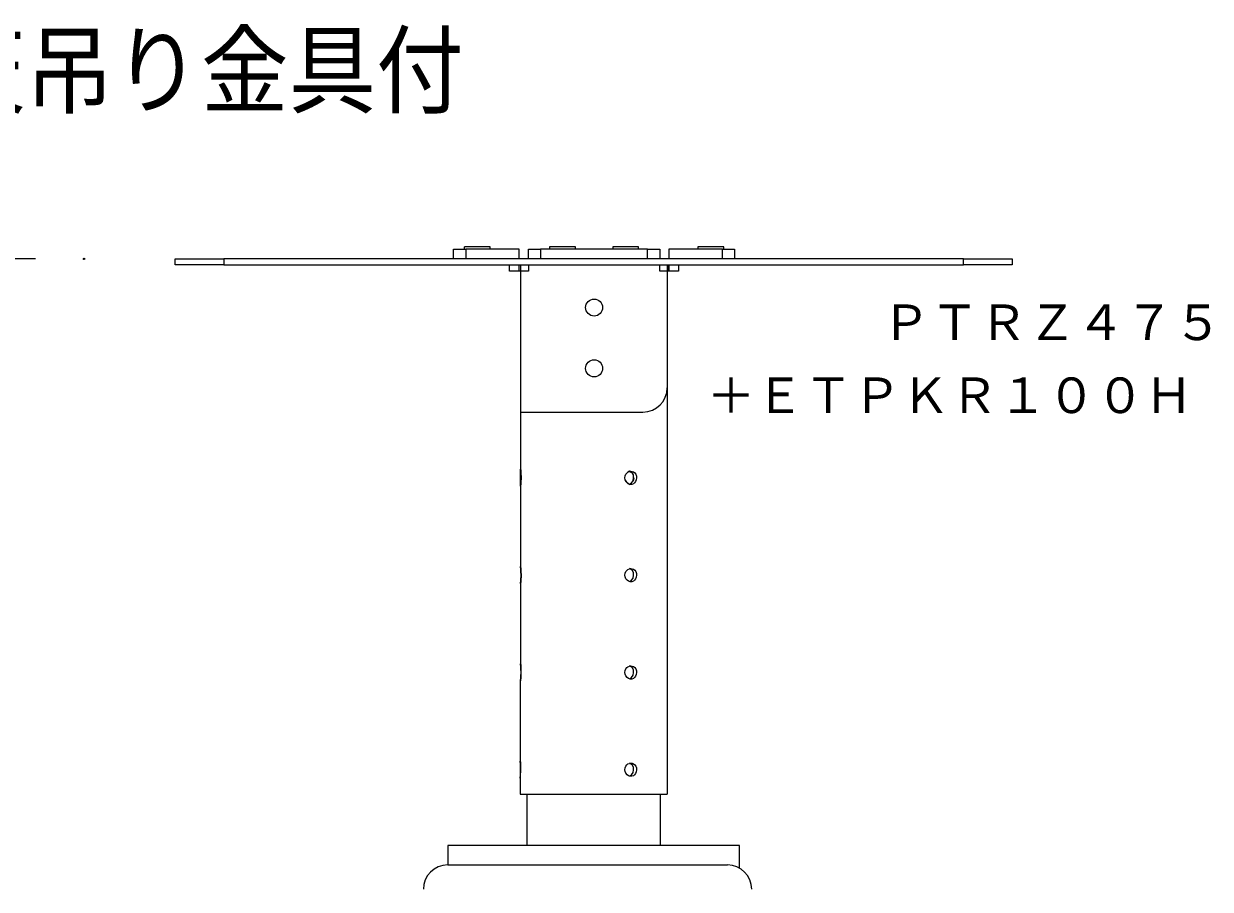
# Model space of a CAD drawing. Units: millimetres, scale not verified. Extents: x -63 to 62, y -57 to 57.
# Drawn here: x 11.19 to 59.97, y 21.17 to 56.75 of the extents above; entities that cross this region are included whole.
import ezdxf
from ezdxf.enums import TextEntityAlignment as Align

# ---------------------------------------------------------------- set-up
doc = ezdxf.new("R2010")
doc.units = ezdxf.units.MM
doc.header["$LTSCALE"] = 0.125
doc.header["$PDMODE"] = 32
doc.header["$PDSIZE"] = 0.0625
for name, color, linetype in [('0-0_0', 7, 'Continuous'), ('0-1_DEFPOINTS', 7, 'Continuous'), ('0-3_MOJI1', 7, 'Continuous'), ('0-5_SUNPO', 7, 'Continuous'), ('0-6_TOUROKU', 7, 'Continuous')]:
    doc.layers.add(name, color=color, linetype=linetype)
doc.layers.add('0-4_GAIKEI', color=7, linetype='Continuous', lineweight=18)
doc.styles.add('ＭＳ ゴシック', font='')
doc.styles.get('ＭＳ ゴシック').set_extended_font_data('MS Gothic')

# ---------------------------------------------------------------- blocks, each defined once
blk = doc.blocks.new('_OPEN30')
at = {"layer": '0-0_0'}
blk.add_line((0, 0), (-1, 0), dxfattribs=at)
blk.add_lwpolyline([(-1, 0.26795), (0, 0), (-1, -0.26795)], dxfattribs=at)
blk = doc.blocks.new('D8')
at = {"layer": '0-1_DEFPOINTS'}
for p in [(13.367, 49.4806), (5.367, 9.3273), (13.367, 9.3273)]:
    blk.add_point(p, dxfattribs=at)
at = {"layer": '0-5_SUNPO'}
for p, q in [((11.367, 49.4806), (3.367, 49.4806)), ((5.367, 47.4806), (5.367, 11.3273)), ((11.367, 9.3273), (3.367, 9.3273))]:
    blk.add_line(p, q, dxfattribs=at)
at = {"layer": '0-5_SUNPO', "xscale": 2, "yscale": 2}
for p, rotation in [((5.367, 49.4806), 90), ((5.367, 9.3273), 270)]:
    blk.add_blockref('_OPEN30', p, dxfattribs=dict(at, rotation=rotation))
at = {"layer": '0-5_SUNPO', "style": 'ＭＳ ゴシック'}
blk.add_text('402.5～482.5', height=1.833, rotation=90, dxfattribs=at).set_placement((4.867, 21.9039), align=Align.BOTTOM_LEFT)

msp = doc.modelspace()

# ---------------------------------------------------------------- linework, layer by layer
at = {"layer": '0-4_GAIKEI', "color": 1}
for p, q in [((28.8637, 47.483), (29.3637, 47.483)), ((28.8637, 47.083), (28.8637, 47.483)), ((29.3087, 47.483), (29.3087, 47.583)), ((30.3687, 47.583), (29.3087, 47.583)), ((29.3637, 47.483), (29.3637, 47.083)), ((31.5637, 47.483), (29.3637, 47.483)), ((30.3687, 47.483), (30.3687, 47.583)), ((31.5637, 47.083), (31.5637, 47.483)), ((31.9387, 47.083), (31.9387, 47.483)), ((31.9387, 47.483), (32.4387, 47.483)), ((32.4387, 47.483), (32.4387, 47.083)), ((36.8387, 47.483), (32.4387, 47.483)), ((32.8087, 47.583), (32.8087, 47.583)), ((32.8087, 47.583), (32.8087, 47.583)), ((32.8087, 47.583), (32.8087, 47.483)), ((33.8687, 47.483), (33.8687, 47.583)), ((35.4087, 47.583), (35.4087, 47.483)), ((36.4687, 47.483), (36.4687, 47.583)), ((36.8387, 47.083), (36.8387, 47.483)), ((36.8387, 47.483), (37.3387, 47.483)), ((37.3387, 47.483), (37.3387, 47.083)), ((39.9137, 47.483), (37.7137, 47.483)), ((37.7137, 47.483), (37.7137, 47.083)), ((38.9087, 47.583), (38.9087, 47.483)), ((39.9687, 47.583), (38.9087, 47.583)), ((39.9137, 47.083), (39.9137, 47.483)), ((39.9137, 47.483), (40.4137, 47.483)), ((39.9687, 47.483), (39.9687, 47.583)), ((40.4137, 47.483), (40.4137, 47.083)), ((17.42, 47.083), (19.42, 47.083)), ((19.42, 47.083), (19.42, 46.833)), ((49.82, 47.083), (19.42, 47.083)), ((19.42, 46.833), (49.82, 46.833)), ((31.1637, 46.583), (31.1637, 46.833)), ((31.5637, 46.583), (31.5637, 46.833)), ((31.6137, 46.833), (31.6137, 38.433)), ((31.6137, 46.833), (31.6137, 46.583)), ((31.9387, 46.833), (31.9387, 46.583)), ((37.3387, 46.583), (37.3387, 46.833)), ((37.645, 46.833), (37.645, 25.083)), ((37.6637, 46.833), (37.6637, 46.583)), ((37.7137, 46.833), (37.7137, 46.583)), ((38.1137, 46.833), (38.1137, 46.583)), ((49.82, 46.833), (49.82, 47.083)), ((49.82, 47.083), (51.82, 47.083)), ((51.82, 46.833), (49.82, 46.833)), ((51.82, 47.083), (51.82, 46.833)), ((31.9387, 46.583), (31.1637, 46.583)), ((38.1137, 46.583), (37.3387, 46.583)), ((31.595, 40.783), (36.645, 40.783)), ((31.6168, 38.4043), (31.6137, 38.433)), ((31.6137, 38.433), (31.6145, 38.4296)), ((31.6168, 38.4043), (31.6137, 38.433)), ((31.6137, 38.433), (31.6209, 38.4067)), ((31.6137, 37.7331), (31.6137, 38.433)), ((31.6145, 38.4296), (31.616, 38.4182)), ((31.616, 38.4182), (31.6181, 38.3993)), ((31.6238, 38.3273), (31.6168, 38.4043)), ((31.6238, 38.3273), (31.6168, 38.4043)), ((31.6181, 38.3993), (31.6206, 38.3738)), ((31.6206, 38.3738), (31.6233, 38.3422)), ((31.6209, 38.4067), (31.6244, 38.3079)), ((31.6233, 38.3422), (31.6261, 38.3053)), ((31.6249, 38.1653), (31.6234, 38.0077)), ((31.6308, 38.2156), (31.6238, 38.3273)), ((31.6308, 38.2156), (31.6238, 38.3273)), ((31.6244, 38.3079), (31.6249, 38.1653)), ((31.6261, 38.3053), (31.6287, 38.2637)), ((31.6287, 38.2637), (31.631, 38.2181)), ((31.6307, 37.9478), (31.634, 38.083)), ((31.6307, 37.9478), (31.634, 38.083)), ((31.634, 38.083), (31.6308, 38.2156)), ((31.634, 38.083), (31.6308, 38.2156)), ((31.631, 38.2181), (31.6327, 38.1691)), ((31.6327, 38.1691), (31.6338, 38.1176)), ((31.6339, 38.0641), (31.6331, 38.0107)), ((31.6338, 38.1176), (31.6339, 38.0641)), ((35.9068, 38.083), (35.9162, 38.161)), ((35.9172, 38.0062), (35.9068, 38.083)), ((35.9162, 38.161), (35.9421, 38.2266)), ((35.9421, 38.2266), (35.9814, 38.2791)), ((36.0182, 38.3125), (35.957, 38.2485)), ((35.9814, 38.2791), (36.0306, 38.318)), ((36.0933, 38.3499), (36.0182, 38.3125)), ((36.0306, 38.318), (36.0865, 38.3425)), ((36.0865, 38.3425), (36.1457, 38.3521)), ((36.1967, 38.2883), (36.0933, 38.3499)), ((36.0933, 38.3499), (36.1555, 38.3198)), ((36.1457, 38.3521), (36.2049, 38.3461)), ((36.1555, 38.3198), (36.2058, 38.2717)), ((36.2519, 38.1909), (36.1967, 38.2883)), ((36.2049, 38.3461), (36.2608, 38.3239)), ((36.2058, 38.2717), (36.2422, 38.2097)), ((36.2383, 37.9634), (36.2641, 38.0764)), ((36.2641, 38.0764), (36.2519, 38.1909)), ((36.2676, 38.083), (36.2568, 37.9994)), ((36.2608, 38.3239), (36.3101, 38.2849)), ((36.3101, 38.2849), (36.3494, 38.2283)), ((36.3494, 38.2283), (36.3755, 38.1536)), ((36.3829, 38.0758), (36.3721, 38.0011)), ((36.3755, 38.1536), (36.3829, 38.0758)), ((31.617, 37.7628), (31.6137, 37.7331)), ((31.6137, 37.733), (31.6165, 37.7607)), ((31.6137, 37.733), (31.6165, 37.7607)), ((31.6144, 37.7366), (31.6137, 37.7331)), ((31.6137, 37.7331), (31.6137, 34.433)), ((31.616, 37.7487), (31.6144, 37.7366)), ((31.6182, 37.7687), (31.616, 37.7487)), ((31.6165, 37.7607), (31.6236, 37.8363)), ((31.6165, 37.7607), (31.6235, 37.8363)), ((31.6205, 37.8639), (31.617, 37.7628)), ((31.6208, 37.7958), (31.6182, 37.7687)), ((31.6234, 38.0077), (31.6205, 37.8639)), ((31.6237, 37.8293), (31.6208, 37.7958)), ((31.6235, 37.8363), (31.6307, 37.9478)), ((31.6236, 37.8363), (31.6307, 37.9478)), ((31.6265, 37.8683), (31.6237, 37.8293)), ((31.6292, 37.912), (31.6265, 37.8683)), ((31.6315, 37.9597), (31.6292, 37.912)), ((31.6331, 38.0107), (31.6315, 37.9597)), ((35.9466, 37.9363), (35.9172, 38.0062)), ((35.9208, 37.9922), (35.9636, 37.9084)), ((35.9916, 37.8776), (35.9466, 37.9363)), ((35.9636, 37.9084), (36.028, 37.8467)), ((36.0492, 37.8343), (35.9916, 37.8776)), ((36.028, 37.8467), (36.1066, 37.8128)), ((36.1161, 37.8109), (36.0492, 37.8343)), ((36.0933, 37.8162), (36.1797, 37.8704)), ((36.1892, 37.8116), (36.1161, 37.8109)), ((36.1797, 37.8704), (36.2383, 37.9634)), ((36.2518, 37.8348), (36.1892, 37.8116)), ((36.2568, 37.9994), (36.2261, 37.9242)), ((36.3046, 37.8767), (36.2518, 37.8348)), ((36.3453, 37.9334), (36.3046, 37.8767)), ((36.3721, 38.0011), (36.3453, 37.9334)), ((31.6169, 34.4043), (31.6137, 34.433)), ((31.6137, 34.433), (31.6155, 34.4283)), ((31.6155, 34.4283), (31.618, 34.4107)), ((31.6238, 34.3273), (31.6169, 34.4043)), ((31.618, 34.4107), (31.6208, 34.3819)), ((31.6208, 34.3819), (31.6238, 34.3433)), ((31.6238, 34.3433), (31.6268, 34.2966)), ((31.6308, 34.2156), (31.6238, 34.3273)), ((31.6268, 34.2966), (31.6295, 34.2433)), ((31.6295, 34.2433), (31.6316, 34.1849)), ((31.634, 34.083), (31.6308, 34.2156)), ((31.6316, 34.1849), (31.633, 34.1231)), ((35.9068, 34.083), (35.9162, 34.161)), ((35.9162, 34.161), (35.9421, 34.2266)), ((35.9421, 34.2266), (35.9814, 34.2791)), ((35.9814, 34.2791), (36.0306, 34.318)), ((36.0306, 34.318), (36.0865, 34.3425)), ((36.0865, 34.3425), (36.1457, 34.3521)), ((36.1967, 34.2883), (36.0933, 34.3499)), ((36.1457, 34.3521), (36.2049, 34.3461)), ((36.2519, 34.1909), (36.1967, 34.2883)), ((36.2049, 34.3461), (36.2608, 34.3239)), ((36.2641, 34.0764), (36.2519, 34.1909)), ((36.2608, 34.3239), (36.3101, 34.2849)), ((36.3101, 34.2849), (36.3494, 34.2283)), ((36.3494, 34.2283), (36.3755, 34.1536)), ((36.3755, 34.1536), (36.3829, 34.0757)), ((31.6137, 33.7331), (31.6137, 30.433)), ((31.614, 33.7337), (31.6153, 33.7476)), ((31.6145, 33.7352), (31.614, 33.7337)), ((31.6164, 33.7509), (31.6145, 33.7352)), ((31.6153, 33.7476), (31.6183, 33.7763)), ((31.6194, 33.7796), (31.6164, 33.7509)), ((31.6183, 33.7763), (31.6222, 33.8192)), ((31.623, 33.8202), (31.6194, 33.7796)), ((31.6222, 33.8192), (31.6264, 33.8738)), ((31.6267, 33.8715), (31.623, 33.8202)), ((31.6264, 33.8738), (31.6302, 33.9377)), ((31.6302, 33.9324), (31.6267, 33.8715)), ((31.6302, 33.9377), (31.6329, 34.0083)), ((31.6325, 33.9953), (31.6302, 33.9324)), ((31.6334, 34.0594), (31.6325, 33.9953)), ((31.6329, 34.0083), (31.634, 34.083)), ((31.633, 34.1231), (31.6334, 34.0594)), ((35.9172, 34.0062), (35.9068, 34.083)), ((35.9466, 33.9363), (35.9172, 34.0062)), ((35.9916, 33.8776), (35.9466, 33.9363)), ((36.0492, 33.8343), (35.9916, 33.8776)), ((36.1161, 33.8109), (36.0492, 33.8343)), ((36.0933, 33.8162), (36.1797, 33.8704)), ((36.1892, 33.8116), (36.1161, 33.8109)), ((36.1797, 33.8704), (36.2383, 33.9634)), ((36.2518, 33.8348), (36.1892, 33.8116)), ((36.2383, 33.9634), (36.2641, 34.0764)), ((36.3046, 33.8767), (36.2518, 33.8348)), ((36.3453, 33.9334), (36.3046, 33.8767)), ((36.3721, 34.0011), (36.3453, 33.9334)), ((36.3829, 34.0757), (36.3721, 34.0011)), ((31.6169, 30.4043), (31.6137, 30.433)), ((31.6137, 30.433), (31.6242, 30.4026)), ((31.6239, 30.3273), (31.6169, 30.4043)), ((31.6308, 30.2156), (31.6239, 30.3273)), ((31.6242, 30.4026), (31.6292, 30.3034)), ((31.6292, 30.3034), (31.63, 30.1627)), ((35.9421, 30.2266), (35.9814, 30.2791)), ((35.9814, 30.2791), (36.0306, 30.318)), ((36.0306, 30.318), (36.0865, 30.3425)), ((36.0865, 30.3425), (36.1457, 30.3521)), ((36.1967, 30.2883), (36.0933, 30.3499)), ((36.1457, 30.3521), (36.2049, 30.3461)), ((36.2519, 30.1909), (36.1967, 30.2883)), ((36.2049, 30.3461), (36.2608, 30.3239)), ((36.2608, 30.3239), (36.3101, 30.2848)), ((36.3101, 30.2848), (36.3494, 30.2283)), ((31.6183, 29.7658), (31.6137, 29.733)), ((31.6137, 29.733), (31.6169, 29.7608)), ((31.6169, 29.7608), (31.6239, 29.8364)), ((31.6234, 29.8666), (31.6183, 29.7658)), ((31.6277, 30.008), (31.6234, 29.8666)), ((31.6239, 29.8364), (31.6308, 29.9477)), ((31.63, 30.1627), (31.6277, 30.008)), ((31.634, 30.083), (31.6308, 30.2156)), ((31.6308, 29.9477), (31.634, 30.083)), ((35.9068, 30.083), (35.9162, 30.161)), ((35.9172, 30.0062), (35.9068, 30.083)), ((35.9162, 30.161), (35.9421, 30.2266)), ((35.9466, 29.9363), (35.9172, 30.0062)), ((35.9916, 29.8776), (35.9466, 29.9363)), ((36.0492, 29.8343), (35.9916, 29.8776)), ((36.1161, 29.8109), (36.0492, 29.8343)), ((36.0933, 29.8162), (36.1797, 29.8704)), ((36.1892, 29.8116), (36.1161, 29.8109)), ((36.1797, 29.8704), (36.2383, 29.9634)), ((36.2518, 29.8348), (36.1892, 29.8116)), ((36.2383, 29.9634), (36.2641, 30.0764)), ((36.3046, 29.8767), (36.2518, 29.8348)), ((36.2641, 30.0764), (36.2519, 30.1909)), ((36.3453, 29.9334), (36.3046, 29.8767)), ((36.3721, 30.0011), (36.3453, 29.9334)), ((36.3494, 30.2283), (36.3755, 30.1536)), ((36.3829, 30.0757), (36.3721, 30.0011)), ((36.3755, 30.1536), (36.3829, 30.0757)), ((31.595, 29.733), (31.595, 26.433)), ((31.595, 26.433), (31.6072, 26.3983)), ((31.5983, 26.4043), (31.5951, 26.433)), ((31.6052, 26.3273), (31.5983, 26.4043)), ((31.6072, 26.3983), (31.6124, 26.2986)), ((36.0865, 26.3425), (36.1457, 26.3521)), ((36.1967, 26.2883), (36.0933, 26.3499)), ((36.1457, 26.3521), (36.2049, 26.3461)), ((36.2049, 26.3461), (36.2608, 26.3239)), ((31.6035, 25.869), (31.5983, 25.7687)), ((31.6088, 26.0081), (31.6035, 25.869)), ((31.6122, 26.2156), (31.6052, 26.3273)), ((31.6052, 25.8364), (31.6122, 25.9477)), ((31.6123, 26.1599), (31.6088, 26.0081)), ((31.6153, 26.083), (31.6122, 26.2156)), ((31.6122, 25.9477), (31.6153, 26.083)), ((31.6124, 26.2986), (31.6123, 26.1599)), ((35.9068, 26.083), (35.9162, 26.161)), ((35.9172, 26.0062), (35.9068, 26.083)), ((35.9162, 26.161), (35.9421, 26.2266)), ((35.9466, 25.9363), (35.9172, 26.0062)), ((35.9421, 26.2266), (35.9814, 26.2791)), ((35.9916, 25.8776), (35.9466, 25.9363)), ((35.9814, 26.2791), (36.0306, 26.318)), ((36.0492, 25.8343), (35.9916, 25.8776)), ((36.0306, 26.318), (36.0865, 26.3425)), ((36.0933, 25.8162), (36.1797, 25.8704)), ((36.1797, 25.8704), (36.2383, 25.9634)), ((36.2519, 26.1909), (36.1967, 26.2883)), ((36.2383, 25.9634), (36.2641, 26.0764)), ((36.3046, 25.8767), (36.2518, 25.8348)), ((36.2641, 26.0764), (36.2519, 26.1909)), ((36.2608, 26.3239), (36.3101, 26.2848)), ((36.3453, 25.9334), (36.3046, 25.8767)), ((36.3101, 26.2848), (36.3494, 26.2283)), ((36.3721, 26.0011), (36.3453, 25.9334)), ((36.3494, 26.2283), (36.3755, 26.1536)), ((36.3829, 26.0757), (36.3721, 26.0011)), ((36.3755, 26.1536), (36.3829, 26.0757)), ((31.5983, 25.7687), (31.595, 25.733)), ((31.595, 25.733), (31.595, 25.083)), ((31.5951, 25.733), (31.5982, 25.7608)), ((31.5982, 25.7608), (31.6052, 25.8364)), ((36.1161, 25.8109), (36.0492, 25.8343)), ((36.1892, 25.8116), (36.1161, 25.8109)), ((36.2518, 25.8348), (36.1892, 25.8116)), ((31.595, 25.083), (37.645, 25.083)), ((31.87, 25.083), (31.87, 22.9682)), ((37.37, 22.9682), (37.37, 25.083)), ((40.62, 22.9682), (28.62, 22.9682)), ((28.62, 22.9682), (28.62, 22.1682)), ((40.62, 22.0343), (40.62, 22.9682)), ((28.62, 22.1683), (40.12, 22.1683))]:
    msp.add_line(p, q, dxfattribs=at)
for points in [[(33.8687, 47.583), (33.3387, 47.583), (32.8087, 47.583)], [(36.4687, 47.583), (35.9387, 47.583), (35.4087, 47.583)], [(19.42, 46.833), (17.42, 46.833), (17.42, 47.083)]]:
    msp.add_lwpolyline(points, dxfattribs=at)
for centre in [(34.6387, 45.083), (34.6387, 42.583)]:
    msp.add_circle(centre, 0.35, dxfattribs=at)
for centre, start, end in [((36.645, 41.783), 270, 0), ((28.62, 21.1683), 89.99998, 179.99996), ((40.12, 21.1683), 0, 90)]:
    msp.add_arc(centre, 1, start, end, dxfattribs=at)

# ---------------------------------------------------------------- block references
at = {"layer": '0-5_SUNPO'}
msp.add_blockref('D8', (0.3026, -2.3976), dxfattribs=at)

# ---------------------------------------------------------------- texts
at = {"layer": '0-3_MOJI1', "style": 'ＭＳ ゴシック', "width": 0.9}
msp.add_text('ＤＬＰ方式プロジェクター天吊り金具付', height=2.933, dxfattribs=at).set_placement((-35.5341, 52.4968), align=Align.BOTTOM_LEFT)
at = {"layer": '0-6_TOUROKU', "style": 'ＭＳ ゴシック'}
for s, p in [('ＰＴＲＺ４７５', (46.4659, 43.3024)), ('＋ＥＴＰＫＲ１００Ｈ', (39.2659, 40.3024))]:
    msp.add_text(s, height=1.466, dxfattribs=at).set_placement(p, align=Align.BOTTOM_LEFT)

doc.saveas('drawing.dxf')
